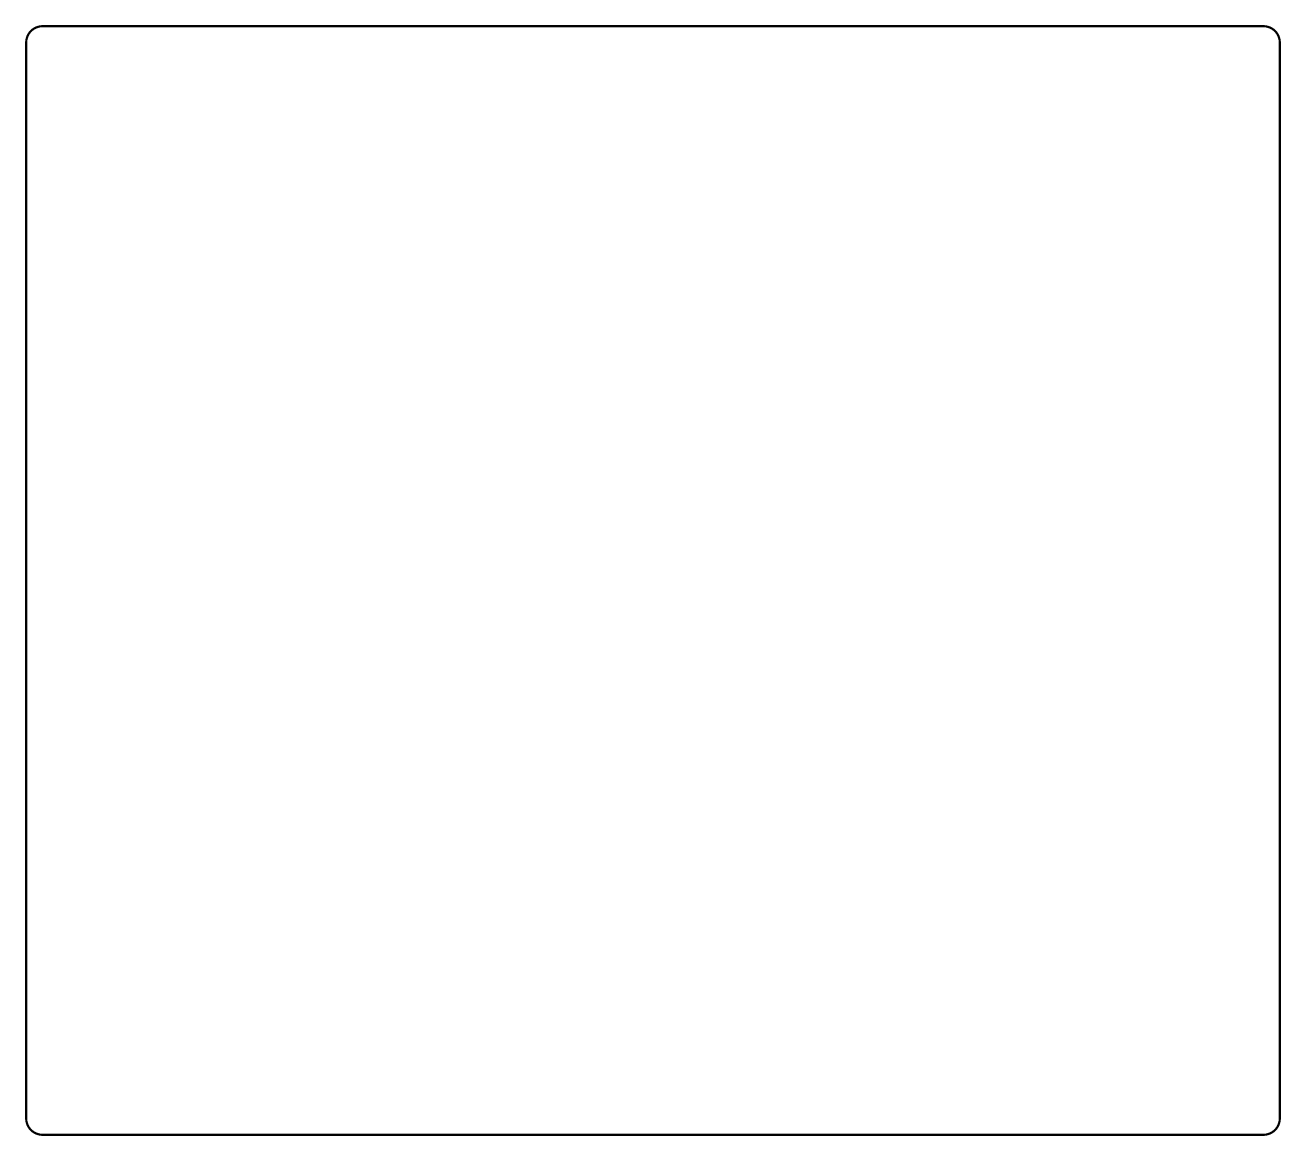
# Model space of a CAD drawing. Extents: x 0 to 115, y -5 to 97.
import ezdxf

# ---------------------------------------------------------------- set-up
doc = ezdxf.new("R2010")
doc.units = 0
doc.layers.add('028665-1ROU1_GBR', color=10, linetype='CONTINUOUS')

msp = doc.modelspace()

# ---------------------------------------------------------------- linework, layer by layer
at = {"layer": '028665-1ROU1_GBR', "const_width": 0.2}
for points in [[(1.499998, 96.74479, 0.4142136), (0, 95.244794)], [(115.062, 95.244794, 0.4142136), (113.562004, 96.74479)], [(0, -3.499992, 0.4142136), (1.499998, -4.99999)], [(113.562004, -4.99999, 0.4142136), (115.062, -3.499992)]]:
    msp.add_lwpolyline(points, format="xyb", dxfattribs=at)
for points in [[(1.499998, 96.74479), (113.562004, 96.74479)], [(0, -3.499992), (0, 95.244794)], [(115.062, 95.244794), (115.062, -3.499992)], [(113.562004, -4.99999), (1.499998, -4.99999)]]:
    msp.add_lwpolyline(points, dxfattribs=at)

doc.saveas('drawing.dxf')
